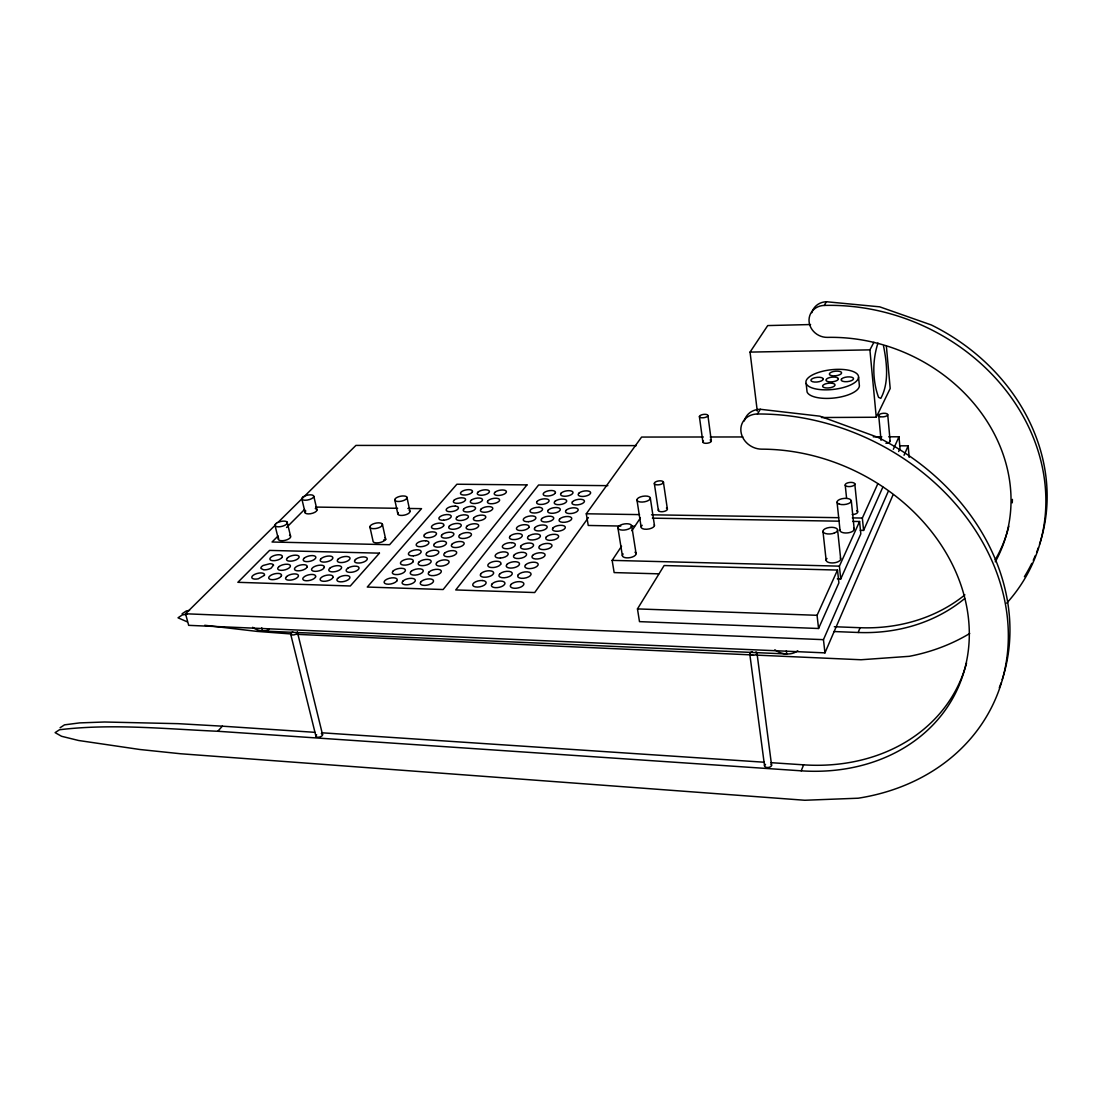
<?xml version="1.0" encoding="UTF-8"?>
<svg xmlns="http://www.w3.org/2000/svg" width="1102" height="1102" viewBox="0 0 1102 1102"><rect width="100%" height="100%" fill="white"/><g stroke="black" fill="none" stroke-linecap="round" stroke-linejoin="round"><path stroke-width="1.5" d="M217.797 731.273L801.195 770.821A186.761 154.5 25.7 0 0 968.231 616.486A186.761 154.5 25.7 0 0 761.757 449.161A19.381 16.985 29.2 0 1 740.957 431.626A19.381 16.985 29.2 0 1 757.446 413.994A224.271 185.632 25.6 0 1 1002.393 590.631A224.271 185.632 25.6 0 1 858.21 798.206L804.804 800.259L180.604 753.754L139.858 749.498L78.586 740.489L61.574 736.288L55.1 732.623L59.522 729.744C112.046 723.435 165.176 728.945 217.797 731.273L222.342 726.177L314.938 732.334M801.195 770.821L803.633 764.843A185.852 154.073 25.6 0 0 966.55 663.032M834.09 631.542L858.155 632.479L860.111 627.713A165.396 143.563 23.2 0 0 964.897 594.873M275.596 524.786L185.535 613.773L188.676 625.344L824.957 652.866L892.882 495.211M824.957 652.866L823.456 639.656L888.198 491.52M904.039 455.278L908.172 445.828L899.576 445.814M818.566 628.498L838.884 582.875L837.506 570.065L664.12 565.533L637.466 608.91L639.491 621.638L818.566 628.498L817.064 615.302L837.506 570.065M837.327 578.839L840.757 578.936L860.814 533.905L859.574 521.508L852.714 521.398M860.263 530.351L863.582 530.42L882.84 487.098M898.653 451.503L900.017 448.418L898.984 436.791L888.694 436.805M840.757 578.936L839.393 566.153L859.574 521.508M863.582 530.42L862.356 518.05L877.853 483.682M893.35 449.299L898.984 436.791M877.95 343.08C872.371 360.244 872.316 380.314 878.556 397.34L880.815 398.359C889.273 382.793 886.876 362.696 883.501 345.808M821.458 417.52L876.255 417.245L890.196 388.483L886.394 346.345M876.255 417.245L869.905 349.857L873.886 342.323M757.446 413.994L760.339 409.283L819.929 416.184L877.963 437.384A223.183 185.122 25.6 0 1 1002.186 679.645M995.285 561.827A166.113 143.949 23.3 0 0 980.022 411.184A166.113 143.949 23.3 0 0 827.492 337.377A17.164 15.676 26.5 0 1 809.102 321.812A17.164 15.676 26.5 0 1 824.172 305.433L826.431 301.741L879.713 306.838L931.314 324.966A198.594 172.435 23.1 0 1 1039.517 544.347M757.281 411.101L750.049 352.103L767.722 325.572L810.576 324.539M658.776 573.839L614.145 572.585L612.147 560.381L621.556 546.248M631.914 530.696L640.386 517.968M588.385 517.596L534.704 592.545L455.746 589.942L538.589 485.004L607.863 485.651M620.784 526.053L588.248 525.461L586.292 513.78L641.598 437.067L703.365 436.998M305.805 510.929L305.075 511.934A6.13 2.424 -13.1 0 0 312.83 513.174A6.13 2.424 -13.1 0 0 315.282 508.601M316.646 734.8L316.191 735.282A3.416 1.694 -14.9 0 0 317.638 737.224A3.416 1.694 -14.9 0 0 322.004 735.819A3.416 1.694 -14.9 0 0 321.329 733.615M278.103 535.958L272.056 542.005L389.598 544.719L421.529 508.656L407.864 508.449M286.548 527.5L304.662 509.372M278.035 522.376L355.918 445.415L636.35 445.621M182.105 613.773L186.376 610.921L189.544 610.425M60.087 727.747L64.508 724.854L79.606 722.898L104.58 722.003L178.166 723.67L222.342 726.177M383.62 540.049L385.907 539.512M187.037 614.213L182.285 614.957L178.014 617.809L187.12 621.79M755.903 651.916A3.637 1.818 -6.7 0 1 756.716 653.83A3.637 1.818 -6.7 0 1 753.396 655.277L751.578 655.194A3.637 1.818 -6.7 0 1 749.773 653.527A3.637 1.818 -6.7 0 1 752.404 651.764M750.049 352.103L869.905 349.857M710.239 436.998L742.831 436.957M873.252 436.819L881.834 436.805M315.613 507.072L397.615 508.297M586.292 513.78L639.504 514.606M651.53 514.799L838.65 517.692M852.342 517.899L862.356 518.05M652.37 518.16L839.021 521.177M631.047 526.233L634.476 526.301M612.147 560.381L839.393 566.153M637.466 608.91L817.064 615.302M834.324 626.735L860.111 627.713M185.535 613.773L823.456 639.656M751.22 654.877L296.534 634.325M756.358 655.111L860.993 659.754L909.329 656.31A199.448 172.918 23.2 0 0 969.719 633.498M751.578 655.194L753.396 655.277M321.798 732.789L764.196 762.226M771.056 762.68L803.633 764.843M291.575 633.994L256.89 631.377L204.724 625.289M261.766 627.837L262.579 631.005L786.745 653.968L786.346 650.814M290.666 634.063L315.93 736.219M297.471 632.396L322.542 734.552M275.018 525.365L278.407 539.264M287.154 522.114L290.501 535.999M301.92 499.192L305.144 512.829M313.808 496.286L316.99 509.923M369.859 526.701L372.999 540.889A6.405 2.672 -12.4 0 0 376.099 542.873L378.275 542.818A6.405 2.672 -12.4 0 0 384.391 540.614L385.356 539.525A6.405 2.672 -12.4 0 0 384.818 537.666M382.408 524.304L385.507 538.492M394.75 499.647L397.726 513.56M406.969 497.319L409.903 511.232M617.933 527.941L622.368 555.628M631.721 525.888L636.074 553.603M636.928 499.757L641.116 526.88M654.354 483.654L658.376 510.488M650.359 498.338A6.791 2.865 -8.7 0 1 640.042 501.947A6.791 2.865 -8.7 0 1 640.524 496.878A6.791 2.865 -8.7 0 1 650.359 498.338L654.464 525.502M663.39 482.015L667.344 508.862M699.384 416.528L702.869 441.985M707.925 415.578A4.298 1.667 -7.9 0 1 701.464 417.754A4.298 1.667 -7.9 0 1 701.575 414.848A4.298 1.667 -7.9 0 1 707.925 415.578L711.341 441.062M749.746 653.775L764.54 765.807M756.978 653.114L771.579 765.229M822.974 531.384L826.142 560.243M806.141 383.482L807.077 391.954A26.434 9.973 -6.3 0 0 834.682 397.946A26.434 9.973 -6.3 0 0 859.395 385.783L858.568 377.256A26.476 9.89 -6.4 0 0 819.53 372.104A26.476 9.89 -6.4 0 0 818.593 389.405A26.476 9.89 -6.4 0 0 858.568 377.256M837.052 502.209L840.041 530.475M837.603 529.91L840.674 558.81M851.295 500.749L854.188 529.043M845.234 485.142L846.584 498.269M854.794 483.847L857.618 511.769M878.721 415.55L881.049 440.318M887.716 414.6L890.127 441.034M908.172 445.828L909.178 457.371M634.972 552.198A6.929 3.099 -8.9 0 1 635.937 554.43L635.331 555.284A6.929 3.099 -8.9 0 1 626.101 557.805A6.929 3.099 -8.9 0 1 623.126 553.948M658.665 509.441A4.573 1.956 -8.4 0 0 661.159 511.714A4.573 1.956 -8.4 0 0 667.068 509.909L667.357 509.386A4.573 1.956 -8.4 0 0 666.421 508.036M289.537 535.324A6.309 2.548 -13.6 0 1 289.385 538.506A6.309 2.548 -13.6 0 1 282.208 540.738L280.307 540.6A6.309 2.548 -13.6 0 1 278.668 538.258M398.263 512.54A6.226 2.548 -12 0 0 400.811 515.419A6.226 2.548 -12 0 0 408.856 513.229L409.779 512.21A6.226 2.548 -12 0 0 409.2 510.446M797.779 650.772A18.555 15.221 25.6 0 1 774.844 649.794M852.218 514.538A4.807 2.094 -5.5 0 0 857.287 512.871L857.618 512.32A4.807 2.094 -5.5 0 0 856.681 510.832M269.191 629.421A16.392 12.205 42.1 0 1 252.633 627.3M853.843 528.257A7.108 3.154 -5.5 0 1 851.708 531.825A7.108 3.154 -5.5 0 1 843.884 532.845L842.355 532.486A7.108 3.154 -5.5 0 1 840.192 529.635M840.344 557.97A7.301 3.347 -5.6 0 1 837.341 562.061L835.605 562.571A7.301 3.347 -5.6 0 1 827.836 562.13A7.301 3.347 -5.6 0 1 826.968 558.48M654.312 524.745A6.75 2.934 -8.6 0 1 646.64 529.263A6.75 2.934 -8.6 0 1 642.163 525.282M889.906 440.58A4.491 1.805 -5.4 0 1 885.939 443.293M710.143 439.973A4.27 1.708 -7.8 0 1 710.308 442.274A4.27 1.708 -7.8 0 1 704.619 443.197A4.27 1.708 -7.8 0 1 703.462 441.062M744.291 420.95A19.285 16.929 29.1 0 1 760.339 409.283M1001.084 682.896A223.183 185.122 25.6 0 1 999.294 687.731M771.069 764.292A3.54 1.956 -6.2 0 1 770.119 766.964A3.54 1.956 -6.2 0 1 765.394 767.006A3.54 1.956 -6.2 0 1 765.532 764.333M297.264 632.025A3.499 1.57 -14.2 0 1 293.945 634.862A3.499 1.57 -14.2 0 1 290.956 633.182L291.438 632.727A3.499 1.57 -14.2 0 1 292.87 631.956M964.622 598.593A166.113 143.949 23.3 0 1 858.155 632.479M824.172 305.433A199.448 172.918 23.2 0 1 1019.006 409.214A199.448 172.918 23.2 0 1 1006.705 603.18M1031.775 563.37A198.594 172.435 23.1 0 1 1024.405 576.69M1038.415 547.584A198.594 172.435 23.1 0 1 1036.61 552.405M1035.315 555.587A198.594 172.435 23.1 0 1 1033.249 560.284M1012.394 499.399A165.396 143.563 23.2 0 1 1012.256 502.829M1008.812 526.219A165.396 143.563 23.2 0 1 995.092 559.995M811.843 312.692A17.081 15.621 26.4 0 1 826.431 301.741M273.503 565.147L271.064 568.205A6.502 2.7 -14 0 1 263.557 569.803L260.926 568.425A6.502 2.7 -14 0 1 263.24 565.45L269.838 563.742A6.502 2.7 -14 0 1 273.048 564.513L273.503 565.147M838.346 378.744L838.071 379.625A6.226 2.328 -6.4 0 1 830.825 381.898A6.226 2.328 -6.4 0 1 826.018 379.777L826.72 378.895A6.226 2.328 -6.4 0 1 832.368 377.118L834.586 377.091A6.226 2.328 -6.4 0 1 838.346 378.744M537.087 501.479L536.619 502.498A6.309 2.631 -10.1 0 0 539.98 504.427L542.184 504.385A6.309 2.631 -10.1 0 0 548.107 502.305L548.975 501.272A6.309 2.631 -10.1 0 0 546.675 498.972L544.65 498.82A6.309 2.631 -10.1 0 0 537.087 501.479M509.95 536.357L509.441 537.459A6.529 2.81 -10.6 0 0 512.829 539.553L515.089 539.525A6.529 2.81 -10.6 0 0 521.26 537.335L522.169 536.219A6.529 2.81 -10.6 0 0 519.896 533.74L517.816 533.561A6.529 2.81 -10.6 0 0 509.95 536.357M480.871 573.715L480.32 574.9A6.764 3.017 -11.1 0 0 483.737 577.186L486.065 577.173A6.764 3.017 -11.1 0 0 492.498 574.858L493.476 573.674A6.764 3.017 -11.1 0 0 491.203 570.974L489.068 570.767A6.764 3.017 -11.1 0 0 480.871 573.715M453.914 500.391L453.363 501.396A6.199 2.535 -11.2 0 0 456.435 503.283L458.556 503.256A6.199 2.535 -11.2 0 0 464.479 501.203L465.402 500.198A6.199 2.535 -11.2 0 0 463.405 497.939L461.462 497.801A6.199 2.535 -11.2 0 0 453.914 500.391M841.597 378.909L841.115 379.804A6.254 2.342 -6.2 0 0 849.601 381.264A6.254 2.342 -6.2 0 0 851.791 377.228A6.254 2.342 -6.2 0 0 841.597 378.909M572.475 501.754L571.91 502.787A6.364 2.672 -9.6 0 0 580.258 504.358A6.364 2.672 -9.6 0 0 582.848 499.633A6.364 2.672 -9.6 0 0 572.475 501.754M578.743 493.324L578.178 494.343A6.309 2.631 -9.5 0 0 582.352 496.451A6.309 2.631 -9.5 0 0 589.515 494.481L590.465 493.448A6.309 2.631 -9.5 0 0 586.471 490.858A6.309 2.631 -9.5 0 0 578.743 493.324M424.477 534.594L423.884 535.668A6.419 2.7 -11.7 0 0 426.97 537.721L429.146 537.693A6.419 2.7 -11.7 0 0 435.304 535.544L436.282 534.456A6.419 2.7 -11.7 0 0 434.312 532.018L432.328 531.853A6.419 2.7 -11.7 0 0 424.477 534.594M566.111 510.322L565.533 511.383A6.419 2.714 -9.7 0 0 569.72 513.573A6.419 2.714 -9.7 0 0 577.035 511.548L577.999 510.502A6.419 2.714 -9.7 0 0 573.977 507.802A6.419 2.714 -9.7 0 0 566.111 510.322M559.637 519.028L559.045 520.116A6.474 2.769 -9.8 0 0 567.489 521.769A6.474 2.769 -9.8 0 0 570.189 516.879A6.474 2.769 -9.8 0 0 559.637 519.028M553.052 527.899L552.446 528.988A6.529 2.81 -9.9 0 0 556.662 531.274A6.529 2.81 -9.9 0 0 564.114 529.208L565.119 528.12A6.529 2.81 -9.9 0 0 561.07 525.31A6.529 2.81 -9.9 0 0 553.052 527.899M539.525 546.082L538.892 547.226A6.64 2.907 -10.2 0 0 543.148 549.609A6.64 2.907 -10.2 0 0 550.738 547.501L551.771 546.372A6.64 2.907 -10.2 0 0 547.708 543.424A6.64 2.907 -10.2 0 0 539.525 546.082M546.344 536.908L545.724 538.024A6.584 2.865 -10 0 0 554.278 539.773A6.584 2.865 -10 0 0 557.089 534.718A6.584 2.865 -10 0 0 546.344 536.908M532.597 555.422L531.949 556.579A6.695 2.962 -10.3 0 0 540.6 558.425A6.695 2.962 -10.3 0 0 543.52 553.176A6.695 2.962 -10.3 0 0 532.597 555.422M393.001 571.167L392.34 572.324A6.653 2.893 -12.4 0 0 395.439 574.555L397.684 574.541A6.653 2.893 -12.4 0 0 404.09 572.269L405.15 571.111A6.653 2.893 -12.4 0 0 403.208 568.48L401.169 568.274A6.653 2.893 -12.4 0 0 393.001 571.167M525.53 564.927L524.869 566.097A6.764 3.017 -10.4 0 0 529.153 568.604A6.764 3.017 -10.4 0 0 536.881 566.428L537.955 565.257A6.764 3.017 -10.4 0 0 533.878 562.199A6.764 3.017 -10.4 0 0 525.53 564.927M511.025 584.446L510.35 585.658A6.887 3.127 -10.7 0 0 514.648 588.275A6.887 3.127 -10.7 0 0 522.527 586.044L523.643 584.831A6.887 3.127 -10.7 0 0 519.552 581.636A6.887 3.127 -10.7 0 0 511.025 584.446M518.353 574.597L517.678 575.795A6.819 3.072 -10.6 0 0 526.425 577.751A6.819 3.072 -10.6 0 0 529.483 572.31A6.819 3.072 -10.6 0 0 518.353 574.597M561.18 493.131L560.601 494.151A6.281 2.603 -9.7 0 0 564.692 496.244A6.281 2.603 -9.7 0 0 571.855 494.275L572.82 493.255A6.281 2.603 -9.7 0 0 568.894 490.679A6.281 2.603 -9.7 0 0 561.18 493.131M823.249 379.157L822.753 380.038A6.199 2.314 -6.6 0 1 812.629 381.733A6.199 2.314 -6.6 0 1 814.888 377.71A6.199 2.314 -6.6 0 1 823.249 379.157M548.3 510.061L547.708 511.108A6.392 2.7 -9.9 0 0 551.827 513.284A6.392 2.7 -9.9 0 0 559.113 511.287L560.105 510.226A6.392 2.7 -9.9 0 0 556.166 507.54A6.392 2.7 -9.9 0 0 548.3 510.061M663.39 482.524L663.101 483.048A4.601 1.915 -8.4 0 1 657.536 484.852A4.601 1.915 -8.4 0 1 654.409 482.979A4.601 1.915 -8.4 0 1 659.437 480.858L660.58 480.844A4.601 1.915 -8.4 0 1 663.39 482.524M534.993 527.555L534.36 528.657A6.502 2.783 -10.2 0 0 538.52 530.93A6.502 2.783 -10.2 0 0 545.945 528.864L546.964 527.789A6.502 2.783 -10.2 0 0 543.01 524.979A6.502 2.783 -10.2 0 0 534.993 527.555M521.218 545.669L520.557 546.799A6.612 2.893 -10.4 0 0 524.731 549.182A6.612 2.893 -10.4 0 0 532.307 547.074L533.354 545.945A6.612 2.893 -10.4 0 0 529.387 543.024A6.612 2.893 -10.4 0 0 521.218 545.669M506.948 564.431L506.273 565.601A6.736 2.989 -10.7 0 0 510.474 568.081A6.736 2.989 -10.7 0 0 518.188 565.918L519.262 564.761A6.736 2.989 -10.7 0 0 515.281 561.703A6.736 2.989 -10.7 0 0 506.948 564.431M492.167 583.853L491.464 585.066A6.86 3.099 -11 0 0 495.693 587.669A6.86 3.099 -11 0 0 503.559 585.451L504.675 584.239A6.86 3.099 -11 0 0 500.68 581.057A6.86 3.099 -11 0 0 492.167 583.853M854.794 484.384L854.463 484.921A4.835 2.052 -5.7 0 1 849.353 486.588L848.141 486.547A4.835 2.052 -5.7 0 1 845.248 484.604L845.578 484.053A4.835 2.052 -5.7 0 1 850.675 482.4L851.887 482.442A4.835 2.052 -5.7 0 1 854.794 484.384M324.319 567.378L323.602 568.508A6.557 2.769 -13.4 0 1 315.447 571.359A6.557 2.769 -13.4 0 1 311.866 568.563L312.996 567.434A6.557 2.769 -13.4 0 1 320.475 565.161A6.557 2.769 -13.4 0 1 324.319 567.378M494.867 492.401L494.233 493.393A6.199 2.535 -10.6 0 0 498.063 495.459A6.199 2.535 -10.6 0 0 505.171 493.517L506.176 492.525A6.199 2.535 -10.6 0 0 502.567 489.977A6.199 2.535 -10.6 0 0 494.867 492.401M488.034 500.666L487.387 501.685A6.254 2.576 -10.7 0 0 495.308 503.215A6.254 2.576 -10.7 0 0 498.242 498.586A6.254 2.576 -10.7 0 0 488.034 500.666M481.092 509.069L480.431 510.102A6.295 2.617 -10.9 0 0 484.274 512.251A6.295 2.617 -10.9 0 0 491.506 510.267L492.553 509.234A6.295 2.617 -10.9 0 0 488.93 506.589A6.295 2.617 -10.9 0 0 481.092 509.069M466.849 526.288L466.16 527.362A6.405 2.7 -11.1 0 0 470.017 529.607A6.405 2.7 -11.1 0 0 477.386 527.569L478.461 526.508A6.405 2.7 -11.1 0 0 474.824 523.753A6.405 2.7 -11.1 0 0 466.849 526.288M474.025 517.609L473.35 518.656A6.35 2.659 -11 0 0 481.354 520.282A6.35 2.659 -11 0 0 484.412 515.488A6.35 2.659 -11 0 0 474.025 517.609M459.534 535.117L458.845 536.219A6.46 2.755 -11.3 0 0 466.917 537.928A6.46 2.755 -11.3 0 0 470.099 532.969A6.46 2.755 -11.3 0 0 459.534 535.117M444.547 553.245L443.817 554.375A6.584 2.838 -11.5 0 0 451.985 556.179A6.584 2.838 -11.5 0 0 455.305 551.041A6.584 2.838 -11.5 0 0 444.547 553.245M452.109 544.112L451.393 545.215A6.516 2.796 -11.4 0 0 455.278 547.556A6.516 2.796 -11.4 0 0 462.785 545.476L463.887 544.374A6.516 2.796 -11.4 0 0 460.25 541.495A6.516 2.796 -11.4 0 0 452.109 544.112M436.86 562.543L436.117 563.701A6.64 2.893 -11.7 0 0 440.015 566.139A6.64 2.893 -11.7 0 0 447.66 564.004L448.803 562.86A6.64 2.893 -11.7 0 0 445.167 559.871A6.64 2.893 -11.7 0 0 436.86 562.543M421.074 581.636L420.303 582.82A6.764 2.989 -12 0 0 424.215 585.382A6.764 2.989 -12 0 0 432.012 583.192L433.196 582.008A6.764 2.989 -12 0 0 429.546 578.881A6.764 2.989 -12 0 0 421.074 581.636M429.036 572.007L428.279 573.178A6.695 2.948 -11.9 0 0 436.53 575.079A6.695 2.948 -11.9 0 0 439.987 569.762A6.695 2.948 -11.9 0 0 429.036 572.007M477.937 492.208L477.29 493.214A6.171 2.507 -10.8 0 0 481.051 495.253A6.171 2.507 -10.8 0 0 488.145 493.324L489.164 492.332A6.171 2.507 -10.8 0 0 485.624 489.798A6.171 2.507 -10.8 0 0 477.937 492.208M463.928 508.807L463.253 509.84A6.281 2.59 -11.1 0 0 467.028 511.975A6.281 2.59 -11.1 0 0 474.259 510.006L475.306 508.972A6.281 2.59 -11.1 0 0 471.752 506.341A6.281 2.59 -11.1 0 0 463.928 508.807M449.451 525.971L448.748 527.032A6.392 2.686 -11.4 0 0 452.536 529.263A6.392 2.686 -11.4 0 0 459.892 527.252L460.98 526.177A6.392 2.686 -11.4 0 0 457.426 523.436A6.392 2.686 -11.4 0 0 449.451 525.971M434.477 543.713L433.747 544.815A6.502 2.769 -11.6 0 0 437.563 547.143A6.502 2.769 -11.6 0 0 445.043 545.077L446.172 543.975A6.502 2.769 -11.6 0 0 442.605 541.11A6.502 2.769 -11.6 0 0 434.477 543.713M418.994 562.061L418.237 563.205A6.612 2.865 -11.9 0 0 422.052 565.643A6.612 2.865 -11.9 0 0 429.684 563.521L430.841 562.378A6.612 2.865 -11.9 0 0 427.287 559.403A6.612 2.865 -11.9 0 0 418.994 562.061M402.946 581.071L402.161 582.255A6.736 2.962 -12.3 0 0 405.991 584.79A6.736 2.962 -12.3 0 0 413.773 582.614L414.972 581.443A6.736 2.962 -12.3 0 0 411.404 578.33A6.736 2.962 -12.3 0 0 402.946 581.071M329.677 568.343L328.864 569.486A6.571 2.796 -13.2 0 0 332.446 571.869A6.571 2.796 -13.2 0 0 340.05 569.706L341.248 568.577A6.571 2.796 -13.2 0 0 337.956 565.657A6.571 2.796 -13.2 0 0 329.677 568.343M631.584 526.715L630.978 527.541A6.97 3.03 -8.9 0 1 622.231 530.09A6.97 3.03 -8.9 0 1 618.236 526.866A6.97 3.03 -8.9 0 1 626.28 523.753L627.975 523.808A6.97 3.03 -8.9 0 1 631.584 526.715M355.436 559.54L354.61 560.67A6.529 2.769 -12.8 0 0 357.144 562.97L359.266 563.026A6.529 2.769 -12.8 0 0 366.925 559.857A6.529 2.769 -12.8 0 0 363.688 556.923A6.529 2.769 -12.8 0 0 355.436 559.54M332.983 577.448L332.129 578.605A6.64 2.838 -13.4 0 1 323.712 581.305A6.64 2.838 -13.4 0 1 320.558 578.247L321.812 577.104A6.64 2.838 -13.4 0 1 329.484 574.996A6.64 2.838 -13.4 0 1 332.983 577.448M338.218 559.086L337.377 560.202A6.516 2.755 -13 0 0 340.862 562.571A6.516 2.755 -13 0 0 348.411 560.505L349.623 559.389A6.516 2.755 -13 0 0 346.455 556.469A6.516 2.755 -13 0 0 338.218 559.086M302.595 497.319L301.852 498.311A6.144 2.397 -13 0 0 309.621 499.509A6.144 2.397 -13 0 0 312.1 494.991L310.309 494.826A6.144 2.397 -13 0 0 302.595 497.319M315.585 576.911L314.717 578.068A6.612 2.824 -13.6 0 1 306.315 580.754A6.612 2.824 -13.6 0 1 303.243 577.71L304.51 576.566A6.612 2.824 -13.6 0 1 312.169 574.459A6.612 2.824 -13.6 0 1 315.585 576.911M321.137 558.631L320.283 559.747A6.502 2.727 -13.2 0 0 323.699 562.103A6.502 2.727 -13.2 0 0 331.234 560.036L332.46 558.934A6.502 2.727 -13.2 0 0 329.36 556.028A6.502 2.727 -13.2 0 0 321.137 558.631M499.936 573.756L499.027 574.955A6.791 3.044 -10.8 0 0 506.975 577.352A6.791 3.044 -10.8 0 0 511.094 571.938A6.791 3.044 -10.8 0 0 499.936 573.756M514.441 554.678L513.56 555.835A6.667 2.934 -10.6 0 0 521.439 558.122A6.667 2.934 -10.6 0 0 525.406 552.901A6.667 2.934 -10.6 0 0 514.441 554.678M528.45 536.261L527.596 537.377A6.557 2.838 -10.3 0 0 535.393 539.553A6.557 2.838 -10.3 0 0 539.236 534.498A6.557 2.838 -10.3 0 0 528.45 536.261M541.977 518.463L541.165 519.538A6.447 2.741 -10.1 0 0 548.879 521.604A6.447 2.741 -10.1 0 0 552.584 516.742A6.447 2.741 -10.1 0 0 541.977 518.463M555.064 501.272L554.278 502.305A6.336 2.645 -9.8 0 0 561.91 504.275A6.336 2.645 -9.8 0 0 565.491 499.564A6.336 2.645 -9.8 0 0 555.064 501.272M307.114 567.075L306.246 568.205A6.543 2.741 -13.6 0 1 297.939 570.836A6.543 2.741 -13.6 0 1 294.937 567.874L296.204 566.759A6.543 2.741 -13.6 0 1 303.766 564.692A6.543 2.741 -13.6 0 1 307.114 567.075M304.193 558.177L303.325 559.293A6.474 2.7 -13.4 0 0 306.659 561.634A6.474 2.7 -13.4 0 0 314.18 559.582L315.42 558.48A6.474 2.7 -13.4 0 0 312.403 555.587A6.474 2.7 -13.4 0 0 304.193 558.177M286.589 576.566L285.693 577.723A6.598 2.796 -13.8 0 0 288.021 580.079L290.129 580.148A6.598 2.796 -13.8 0 0 296.7 578.068L297.981 576.925A6.598 2.796 -13.8 0 0 294.964 573.908A6.598 2.796 -13.8 0 0 286.589 576.566M281.409 575.85L280.5 577.007A6.584 2.769 -14 0 1 272.111 579.666A6.584 2.769 -14 0 1 269.205 576.649L270.5 575.519A6.584 2.769 -14 0 1 278.131 573.426A6.584 2.769 -14 0 1 281.409 575.85M287.553 557.736L286.672 558.838A6.46 2.672 -13.6 0 0 288.958 561.097L291.024 561.152A6.46 2.672 -13.6 0 0 297.457 559.127L298.697 558.025A6.46 2.672 -13.6 0 0 295.749 555.16A6.46 2.672 -13.6 0 0 287.553 557.736M264.425 575.327L258.323 578.798A6.557 2.741 -14.2 0 1 251.779 577.186A6.557 2.741 -14.2 0 1 259.025 573.068A6.557 2.741 -14.2 0 1 264.411 575.327M526.963 484.894L443.142 589.529L367.283 587.049L456.889 484.233L526.963 484.894M411.363 571.194L410.385 572.365A6.681 2.92 -12.1 0 0 417.823 574.707A6.681 2.92 -12.1 0 0 422.286 569.417A6.681 2.92 -12.1 0 0 411.363 571.194M427.108 552.529L426.171 553.659A6.557 2.824 -11.8 0 0 433.541 555.89A6.557 2.824 -11.8 0 0 437.852 550.78A6.557 2.824 -11.8 0 0 427.108 552.529M442.329 534.498L441.42 535.586A6.447 2.727 -11.5 0 0 448.734 537.707A6.447 2.727 -11.5 0 0 452.894 532.762A6.447 2.727 -11.5 0 0 442.329 534.498M457.055 517.058L456.159 518.105A6.336 2.645 -11.2 0 0 463.405 520.13A6.336 2.645 -11.2 0 0 467.441 515.35A6.336 2.645 -11.2 0 0 457.055 517.058M471.284 500.184L470.416 501.203A6.226 2.548 -11 0 0 477.607 503.132A6.226 2.548 -11 0 0 481.505 498.517A6.226 2.548 -11 0 0 471.284 500.184M379.446 553.163L350.298 585.988L237.867 582.311L269.563 550.408L379.446 553.163M382.256 525.323L381.278 526.398A6.433 2.645 -12.4 0 1 375.148 528.602L372.958 528.657A6.433 2.645 -12.4 0 1 370.437 525.654A6.433 2.645 -12.4 0 1 378.275 522.844A6.433 2.645 -12.4 0 1 382.256 525.323M406.845 498.269L405.922 499.289A6.254 2.507 -11.9 0 1 397.85 501.479A6.254 2.507 -11.9 0 1 395.287 498.655A6.254 2.507 -11.9 0 1 402.877 495.955L404.833 496.079A6.254 2.507 -11.9 0 1 406.845 498.269M500.707 564.238L499.633 565.395A6.667 2.948 -11 0 1 493.159 567.53L490.9 567.475A6.667 2.948 -11 0 1 488.517 563.962A6.667 2.948 -11 0 1 496.768 561.235A6.667 2.948 -11 0 1 500.707 564.238M528.919 527.431L527.913 528.505A6.433 2.755 -10.4 0 1 521.687 530.53L519.497 530.489A6.433 2.755 -10.4 0 1 517.072 527.252A6.433 2.755 -10.4 0 1 525.02 524.676A6.433 2.755 -10.4 0 1 528.919 527.431M555.284 493.049L554.32 494.054A6.226 2.576 -10 0 1 548.328 495.983L546.206 495.955A6.226 2.576 -10 0 1 543.754 492.966A6.226 2.576 -10 0 1 551.399 490.514A6.226 2.576 -10 0 1 555.284 493.049M279.068 566.552L277.98 567.668A6.516 2.727 -13.8 0 0 281.63 570.34A6.516 2.727 -13.8 0 0 289.702 567.447A6.516 2.727 -13.8 0 0 287.512 564.238L285.363 564.293A6.516 2.727 -13.8 0 0 279.068 566.552M276.34 523.326L275.28 524.373A6.323 2.521 -13.5 0 0 276.905 526.673L278.806 526.811A6.323 2.521 -13.5 0 0 286.644 524.07A6.323 2.521 -13.5 0 0 284.55 521.136A6.323 2.521 -13.5 0 0 276.34 523.326M412.988 561.882L411.845 563.012A6.557 2.824 -12.2 0 1 405.412 565.106L403.236 565.05A6.557 2.824 -12.2 0 1 401.266 561.621A6.557 2.824 -12.2 0 1 409.476 558.948A6.557 2.824 -12.2 0 1 412.988 561.882M443.61 525.833L442.536 526.894A6.323 2.645 -11.6 0 1 436.351 528.877L434.243 528.85A6.323 2.645 -11.6 0 1 432.204 525.668A6.323 2.645 -11.6 0 1 440.097 523.147A6.323 2.645 -11.6 0 1 443.61 525.833M472.262 492.126L471.243 493.117A6.116 2.479 -11.1 0 1 465.278 495.005L463.226 494.991A6.116 2.479 -11.1 0 1 461.146 492.057A6.116 2.479 -11.1 0 1 468.749 489.646A6.116 2.479 -11.1 0 1 472.262 492.126M338.562 577.627L337.322 578.77A6.653 2.865 -13.1 0 0 340.546 581.842A6.653 2.865 -13.1 0 0 348.976 579.142A6.653 2.865 -13.1 0 0 347.282 575.588L345.133 575.519A6.653 2.865 -13.1 0 0 338.562 577.627M281.905 557.557L280.666 558.645A6.405 2.645 -13.8 0 1 274.288 560.67L272.249 560.629A6.405 2.645 -13.8 0 1 270.858 557.323A6.405 2.645 -13.8 0 1 278.985 554.733A6.405 2.645 -13.8 0 1 281.905 557.557M347.915 568.136L346.62 569.266A6.598 2.824 -13 0 0 349.568 572.365L351.841 572.255A6.598 2.824 -13 0 0 358.549 569.252A6.598 2.824 -13 0 0 356.58 566.249L354.486 566.153A6.598 2.824 -13 0 0 347.915 568.136M396.665 581.181L395.274 582.324A6.722 2.948 -12.5 0 1 384.86 583.44L384.13 582.517A6.722 2.948 -12.5 0 1 391.678 577.861L393.951 577.82A6.722 2.948 -12.5 0 1 396.665 581.181M834.228 533.106L832.492 533.616A7.356 3.265 -5.8 0 1 823.029 530.82A7.356 3.265 -5.8 0 1 834.214 527.569A7.356 3.265 -5.8 0 1 834.228 533.106M455.222 506.121L453.074 506.19A6.254 2.576 -11.3 0 0 446.654 508.821A6.254 2.576 -11.3 0 0 448.459 511.576L450.456 511.714A6.254 2.576 -11.3 0 0 457.991 508.986A6.254 2.576 -11.3 0 0 455.222 506.121M539.016 507.306L536.798 507.375A6.364 2.672 -10.2 0 0 530.393 510.061A6.364 2.672 -10.2 0 0 532.528 512.885L534.622 513.009A6.364 2.672 -10.2 0 0 542.17 510.24A6.364 2.672 -10.2 0 0 539.016 507.306M425.634 540.751L423.416 540.807A6.474 2.755 -11.9 0 0 416.721 543.589A6.474 2.755 -11.9 0 0 418.471 546.578L420.523 546.73A6.474 2.755 -11.9 0 0 428.375 543.865A6.474 2.755 -11.9 0 0 425.634 540.751M511.741 542.652L509.455 542.707A6.584 2.865 -10.7 0 0 502.787 545.545A6.584 2.865 -10.7 0 0 504.895 548.603L507.03 548.755A6.584 2.865 -10.7 0 0 514.896 545.821A6.584 2.865 -10.7 0 0 511.741 542.652M482.524 580.52L480.155 580.561A6.832 3.072 -11.3 0 0 472.786 585.327L473.64 586.278A6.832 3.072 -11.3 0 0 484.315 585.148A6.832 3.072 -11.3 0 0 482.524 580.52M835.288 375.81L833.071 375.851A6.185 2.3 -6.4 0 1 831.211 372.242A6.185 2.3 -6.4 0 1 841.225 372.104A6.185 2.3 -6.4 0 1 835.288 375.81M443.707 520.213L441.613 520.185A6.309 2.617 -11.4 0 1 441.654 515.736A6.309 2.617 -11.4 0 1 451.173 515.901A6.309 2.617 -11.4 0 1 443.707 520.213M528.464 521.687L526.288 521.659A6.419 2.714 -10.3 0 1 525.902 517.113A6.419 2.714 -10.3 0 1 535.779 517.293A6.419 2.714 -10.3 0 1 528.464 521.687M831.762 383.179L829.586 383.124A6.268 2.356 -6.4 0 0 822.795 386.774A6.268 2.356 -6.4 0 0 832.699 387.036A6.268 2.356 -6.4 0 0 831.762 383.179M413.291 555.835L411.129 555.78A6.529 2.796 -12 0 1 411.349 551A6.529 2.796 -12 0 1 421.116 551.248A6.529 2.796 -12 0 1 413.291 555.835M500.432 558.053L498.187 557.998A6.653 2.907 -10.8 0 1 497.939 553.108A6.653 2.907 -10.8 0 1 508.091 553.369A6.653 2.907 -10.8 0 1 500.432 558.053M880.236 416.652A4.518 1.763 -5.6 0 0 887.633 415.068A4.518 1.763 -5.6 0 0 881.779 413.512A4.518 1.763 -5.6 0 0 880.236 416.652M839.407 504.179A7.163 3.086 -5.7 0 0 851.143 501.562A7.163 3.086 -5.7 0 0 841.969 498.724A7.163 3.086 -5.7 0 0 839.407 504.179"/></g></svg>
